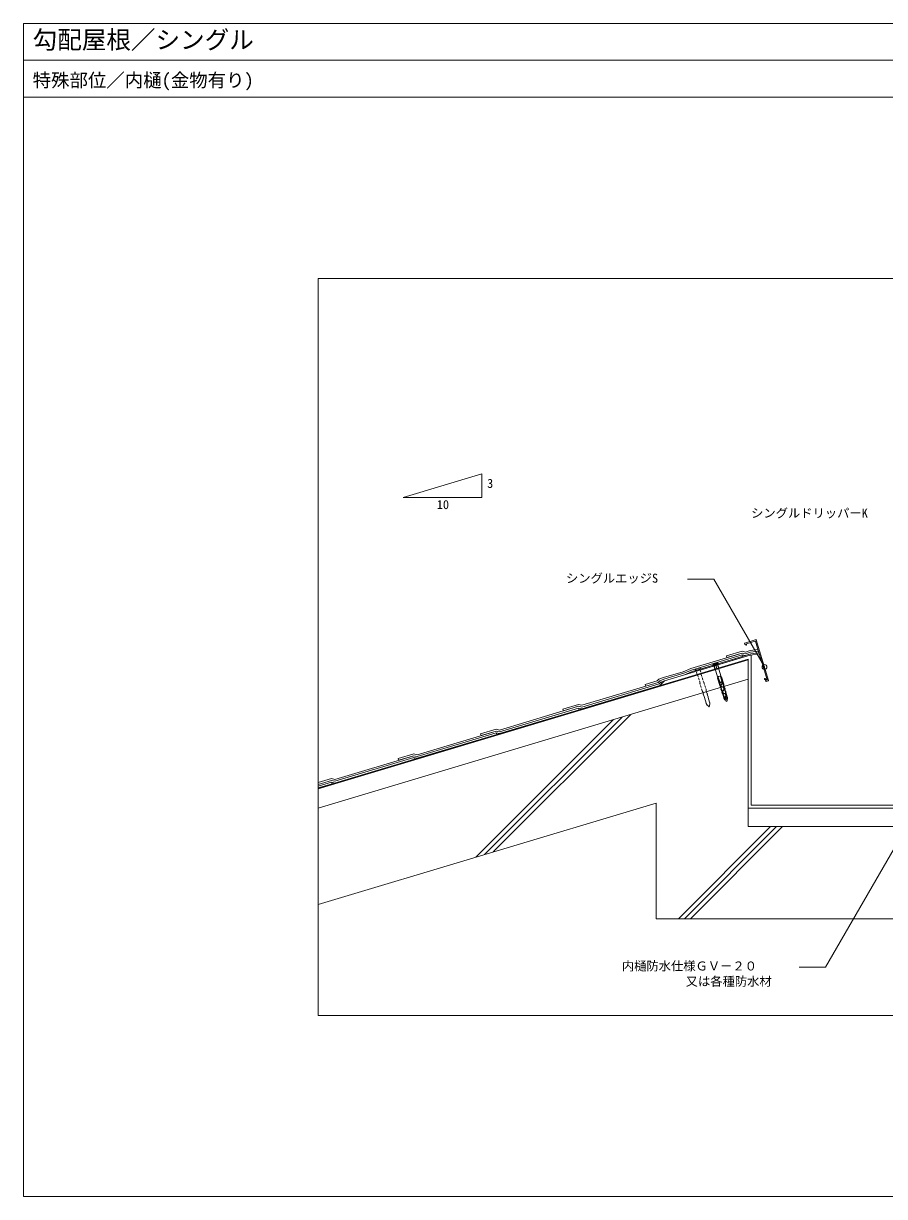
# Model space of a CAD drawing. Units: millimetres, scale not verified. Extents: x -1380 to 1380, y -955 to 955.
# Drawn here: x -1380 to 22, y -955 to 955 of the extents above; entities that cross this region are included whole.
import ezdxf
from ezdxf.enums import TextEntityAlignment as Align

# ---------------------------------------------------------------- set-up
doc = ezdxf.new("R2010")
doc.units = ezdxf.units.MM
doc.header["$LTSCALE"] = 3
doc.linetypes.add('DASHED1', pattern=[1.8, 1.2, -0.6])
for name, color, linetype, lineweight in [('0-0_0', 7, 'Continuous', 18), ('0-1_KUTAI', 3, 'Continuous', 18), ('0-2_MOJI', 7, 'Continuous', 18), ('0-3_single', 6, 'Continuous', 18), ('0-4_BOUSUI', 1, 'Continuous', 18), ('0-5_HATCH', 9, 'Continuous', 18), ('0-6_KANAMONO', 4, 'Continuous', 18), ('0-7_KANAMONO_SCREW', 4, 'Continuous', 18), ('0-8_WAKU', 7, 'Continuous', 18)]:
    doc.layers.add(name, color=color, linetype=linetype, lineweight=lineweight)
doc.styles.add('ＭＳ ゴシック', font='')
doc.styles.get('ＭＳ ゴシック').set_extended_font_data('MS Gothic')

msp = doc.modelspace()

# ---------------------------------------------------------------- linework, layer by layer
at = {"layer": '0-0_0'}
msp.add_line((-1380.043, 894.971), (1379.957, 894.971), dxfattribs=at)
at = {"layer": '0-1_KUTAI'}
for p, q in [((-900.043, -322.709), (-200.043, -112.709)), ((-900.043, -479.313), (-350.043, -314.313)), ((-350.043, -314.313), (-350.043, -502.709)), ((199.957, -322.709), (-200.043, -322.709)), ((199.957, -502.709), (-350.043, -502.709))]:
    msp.add_line(p, q, dxfattribs=at)
msp.add_lwpolyline([(-900.043, -291.388), (-200.043, -81.388), (-200.043, -352.709), (199.957, -352.709), (199.957, 38.612), (899.957, 248.612)], dxfattribs=at)
at = {"layer": '0-2_MOJI'}
for p, q in [((-761.878, 182.95), (-633.499, 221.464)), ((-633.499, 182.95), (-633.499, 221.464)), ((-633.499, 182.95), (-761.878, 182.95)), ((79.309, -315.811), (-73.994, -581.338)), ((-73.994, -581.338), (-116.794, -581.338))]:
    msp.add_line(p, q, dxfattribs=at)
msp.add_lwpolyline([(-173.466, -92.821), (-255.93, 50.009), (-298.73, 50.009)], dxfattribs=at)
msp.add_circle((-173.466, -92.821), 4, dxfattribs=at)
at = {"layer": '0-3_single'}
for points in [[(-500.923, -164.239), (-476.259, -156.84), (-470.809, -158.128), (-345.197, -120.445), (-342.432, -117.679), (-336.259, -115.467), (-303.835, -105.739), (-291.256, -100.4), (-209.045, -75.736), (-209.849, -73.054), (-292.209, -97.762), (-304.787, -103.102), (-337.135, -112.806), (-343.968, -115.255), (-346.678, -117.966), (-470.895, -155.231), (-476.345, -153.943), (-501.728, -161.557)], [(-366.827, -124.011), (-346.678, -117.966), (-343.968, -115.255), (-337.135, -112.806), (-304.787, -103.102), (-292.209, -97.762), (-209.849, -73.054), (-204.4, -74.343), (-195.474, -71.665), (-182.874, -69.905), (-183.261, -67.132), (-196.073, -68.922), (-204.485, -71.445), (-209.935, -70.157), (-293.161, -95.125), (-305.74, -100.464), (-338.01, -110.145), (-345.504, -112.832), (-348.159, -115.487), (-367.632, -121.329)], [(-183.688, -67.191), (-196.073, -68.922), (-204.485, -71.445), (-209.935, -70.157), (-234.6, -77.556), (-235.404, -74.874), (-210.021, -67.259), (-204.571, -68.548), (-196.673, -66.178), (-184.075, -64.418)], [(-635.823, -201.786), (-610.44, -194.171), (-604.991, -195.46), (-476.259, -156.84), (-470.809, -158.128), (-345.197, -120.445), (-342.432, -117.679), (-340.452, -119.659), (-343.717, -122.924), (-470.723, -161.026), (-476.173, -159.738), (-604.905, -198.357), (-610.355, -197.069), (-635.019, -204.468)], [(-475.368, -162.42), (-604.819, -201.255), (-610.269, -199.966), (-739, -238.586), (-744.45, -237.298), (-769.114, -244.697), (-769.919, -242.015), (-744.536, -234.4), (-739.086, -235.688), (-610.355, -197.069), (-604.905, -198.357), (-476.173, -159.738)]]:
    msp.add_lwpolyline(points, close=True, dxfattribs=at)
for points in [[(-900.043, -281.052), (-878.632, -274.629), (-873.182, -275.917), (-744.45, -237.298), (-739, -238.586), (-610.269, -199.966), (-609.464, -202.648), (-738.914, -241.483), (-744.364, -240.195), (-873.096, -278.815), (-878.546, -277.526), (-900.043, -283.975)], [(-900.043, -283.975), (-878.546, -277.526), (-873.096, -278.815), (-744.364, -240.195), (-743.56, -242.877), (-873.01, -281.712), (-878.46, -280.424), (-900.043, -286.899)], [(-900.043, -286.899), (-878.46, -280.424), (-877.655, -283.106), (-900.043, -289.822)]]:
    msp.add_lwpolyline(points, dxfattribs=at)
at = {"layer": '0-4_BOUSUI'}
for p, q in [((-900.474, -289.951), (-200.043, -79.822)), ((-200.043, -81.388), (-200.043, -79.822)), ((-343.717, -122.924), (-336.259, -115.467))]:
    msp.add_line(p, q, dxfattribs=at)
msp.add_lwpolyline([(-336.259, -115.467), (-197.042, -73.702), (-195.043, -73.422), (-195.043, -317.709), (194.957, -317.709), (194.957, 42.332), (342.194, 86.503)], dxfattribs=at)
at = {"layer": '0-5_HATCH'}
for p, q in [((-614.981, -393.795), (-391.261, -170.074)), ((-643.266, -402.28), (-419.545, -178.559)), ((-629.124, -398.038), (-405.403, -174.317)), ((-313.679, -502.709), (-163.679, -352.709)), ((-303.78, -502.709), (-153.78, -352.709)), ((-293.88, -502.709), (-143.88, -352.709))]:
    msp.add_line(p, q, dxfattribs=at)
at = {"layer": '0-6_KANAMONO'}
for p, q in [((-205.471, -55.742), (-205.924, -54.233)), ((-205.723, -53.859), (-187.141, -48.284)), ((-203.233, -57.046), (-205.326, -55.92)), ((-202.92, -55.447), (-202.532, -56.421)), ((-188.482, -50.775), (-202.727, -55.048)), ((-182.548, -69.51), (-188.108, -50.976)), ((-186.767, -48.486), (-166.825, -114.959)), ((-281.272, -97.404), (-253.35, -89.028)), ((-171.231, -116.281), (-172.036, -113.599)), ((-170.503, -113.139), (-170.158, -114.288)), ((-169.785, -114.489), (-169.114, -114.288)), ((-167.026, -115.332), (-170.858, -116.482))]:
    msp.add_line(p, q, dxfattribs=at)
for points in [[(-182.179, -71.625), (-197.042, -73.702), (-295.136, -103.13)], [(-252.537, -88.784), (-195.474, -71.665), (-182.794, -69.893)], [(-168.913, -113.915), (-179.861, -77.421), (-180.235, -77.22), (-181.85, -71.836)], [(-295.475, -102.19), (-291.256, -100.4), (-282.085, -97.648), (-252.537, -88.784)]]:
    msp.add_lwpolyline(points, dxfattribs=at)
for centre, radius, start, end in [((-205.636, -54.146), 0.3, 106.69924, 196.69924), ((-205.184, -55.656), 0.3, 196.69924, 241.69924), ((-202.996, -56.606), 0.5, 241.69924, 21.69925), ((-202.641, -55.336), 0.3, 106.69924, 201.69925), ((-188.395, -51.062), 0.3, 16.69924, 106.69924), ((-187.055, -48.572), 0.3, 16.69924, 106.69924), ((-182.835, -69.596), 0.3, 277.95308, 16.69924), ((-182.137, -71.922), 0.3, 16.69924, 97.95308), ((-295.279, -102.651), 0.5, 113.0012, 286.69924), ((-172.563, -112.191), 0.8, 78.62676, 258.62676), ((-172.898, -113.857), 0.9, 16.69924, 78.62676), ((-172.898, -113.857), 2.5, 16.69924, 78.62676), ((-169.871, -114.202), 0.3, 196.69924, 286.69924), ((-169.201, -114.001), 0.3, 286.69924, 16.69924), ((-170.944, -116.194), 0.3, 196.69924, 286.69924), ((-167.113, -115.045), 0.3, 286.69924, 16.69924)]:
    msp.add_arc(centre, radius, start, end, dxfattribs=at)
at = {"layer": '0-7_KANAMONO_SCREW'}
for p, q in [((-249.212, -85.683), (-257.833, -88.269)), ((-257.833, -88.269), (-257.62, -88.978)), ((-249, -86.392), (-257.62, -88.978)), ((-256.593, -89.531), (-257.62, -88.978)), ((-256.463, -89.962), (-256.593, -89.531)), ((-249.423, -87.85), (-256.463, -89.962)), ((-255.467, -90.55), (-256.463, -89.962)), ((-255.371, -90.522), (-255.802, -91.173)), ((-254.28, -96.249), (-255.802, -91.173)), ((-249.931, -88.89), (-255.467, -90.55)), ((-247.125, -118.011), (-255.371, -90.522)), ((-251.033, -95.275), (-252.555, -90.199)), ((-250.247, -97.023), (-252.46, -89.648)), ((-241.78, -116.408), (-250.027, -88.918)), ((-249.308, -89.225), (-250.027, -88.918)), ((-249.931, -88.89), (-249.423, -87.85)), ((-249.553, -87.419), (-249, -86.392)), ((-247.785, -94.301), (-249.308, -89.225)), ((-249.212, -85.683), (-249, -86.392)), ((-247.785, -94.301), (-247.814, -96.294)), ((-253.159, -97.897), (-254.28, -96.249)), ((-249.423, -110.349), (-249.854, -111)), ((-246.263, -122.973), (-249.854, -111)), ((-246.425, -117.071), (-248.782, -109.217)), ((-245.985, -107.751), (-248.379, -108.469)), ((-242.881, -116.008), (-245.238, -108.153)), ((-243.36, -109.052), (-244.079, -108.745)), ((-239.768, -121.025), (-243.36, -109.052)), ((-241.684, -116.379), (-247.22, -118.04)), ((-246.703, -119.764), (-247.22, -118.04)), ((-242.872, -117.78), (-246.933, -118.998)), ((-245.573, -123.184), (-246.607, -119.735)), ((-245.707, -119.987), (-246.464, -120.214)), ((-245.563, -120.466), (-246.32, -120.693)), ((-245.238, -124.649), (-246.263, -122.973)), ((-245.42, -120.945), (-246.176, -121.172)), ((-245.276, -121.424), (-246.033, -121.651)), ((-245.132, -121.903), (-245.889, -122.13)), ((-244.989, -122.382), (-245.745, -122.609)), ((-245.678, -117.473), (-243.284, -116.755)), ((-244.816, -122.957), (-245.669, -123.212)), ((-245.151, -124.936), (-245.669, -123.212)), ((-244.299, -124.681), (-245.151, -124.936)), ((-244.249, -124.874), (-245.103, -125.131)), ((-244.226, -128.626), (-244.997, -124.89)), ((-244.098, -125.455), (-244.981, -125.72)), ((-243.946, -126.037), (-244.859, -126.31)), ((-243.795, -126.618), (-244.738, -126.9)), ((-243.644, -127.199), (-244.616, -127.49)), ((-243.493, -127.78), (-244.494, -128.08)), ((-244.309, -123.431), (-244.425, -123.043)), ((-243.342, -128.361), (-244.38, -128.672)), ((-243.892, -130.301), (-244.38, -128.672)), ((-244.021, -123.344), (-244.309, -123.431)), ((-243.342, -128.361), (-244.299, -124.681)), ((-244.169, -121.826), (-242.665, -120.061)), ((-244.021, -123.344), (-244.138, -122.957)), ((-243.82, -124.015), (-244.107, -124.101)), ((-243.991, -124.489), (-244.107, -124.101)), ((-243.941, -122.021), (-242.437, -120.256)), ((-242.862, -129.992), (-243.892, -130.301)), ((-243.704, -124.403), (-243.82, -124.015)), ((-242.738, -130.372), (-243.759, -130.679)), ((-242.492, -134.057), (-243.737, -130.254)), ((-242.551, -130.942), (-243.573, -131.249)), ((-242.364, -131.513), (-243.386, -131.819)), ((-242.862, -129.992), (-243.345, -128.353)), ((-242.177, -132.083), (-243.199, -132.39)), ((-243.108, -125.364), (-240.88, -126.009)), ((-243.024, -125.076), (-240.797, -125.721)), ((-241.991, -132.654), (-243.012, -132.96)), ((-242.468, -119.125), (-242.929, -117.588)), ((-241.617, -133.794), (-242.862, -129.992)), ((-241.804, -133.224), (-242.825, -133.53)), ((-241.397, -117.337), (-242.584, -117.693)), ((-241.167, -118.103), (-242.019, -118.359)), ((-240.468, -123.531), (-242.019, -118.359)), ((-241.119, -118.611), (-241.876, -118.838)), ((-240.975, -119.09), (-241.732, -119.317)), ((-241.167, -118.103), (-241.684, -116.379)), ((-240.832, -119.569), (-241.588, -119.796)), ((-240.83, -135.025), (-241.494, -132.813)), ((-240.688, -120.048), (-241.445, -120.275)), ((-240.544, -120.527), (-241.301, -120.754)), ((-240.228, -121.58), (-241.263, -118.132)), ((-241.238, -131.596), (-239.734, -129.831)), ((-240.543, -134.939), (-241.207, -132.726)), ((-240.401, -121.005), (-241.157, -121.232)), ((-241.01, -131.79), (-239.506, -130.026)), ((-240.132, -121.551), (-240.985, -121.807)), ((-239.615, -123.276), (-240.468, -123.531)), ((-239.24, -127.134), (-240.468, -123.531)), ((-239.549, -123.464), (-240.409, -123.723)), ((-239.326, -124.024), (-240.209, -124.289)), ((-239.537, -128.895), (-240.201, -126.683)), ((-239.615, -123.276), (-240.132, -121.551)), ((-239.103, -124.583), (-240.016, -124.857)), ((-239.25, -128.809), (-239.914, -126.596)), ((-238.88, -125.143), (-239.822, -125.426)), ((-238.357, -126.865), (-239.77, -123.322)), ((-239.768, -121.025), (-239.701, -122.988)), ((-238.657, -125.702), (-239.628, -125.994)), ((-238.434, -126.262), (-239.435, -126.562)), ((-238.202, -126.819), (-239.241, -127.13)), ((-238.744, -128.756), (-239.24, -127.134)), ((-237.714, -128.447), (-238.744, -128.756)), ((-237.69, -132.616), (-238.744, -128.756)), ((-237.617, -128.836), (-238.638, -129.142)), ((-237.459, -129.415), (-238.48, -129.721)), ((-237.301, -129.994), (-238.322, -130.3)), ((-237.714, -128.447), (-238.202, -126.819)), ((-237.143, -130.573), (-238.164, -130.879)), ((-236.985, -131.152), (-237.991, -131.454)), ((-236.815, -132.354), (-237.869, -128.494)), ((-236.827, -131.731), (-237.848, -132.037)), ((-236.66, -132.307), (-237.69, -132.616)), ((-236.209, -133.947), (-236.66, -132.307)), ((-241.617, -133.794), (-242.647, -134.103)), ((-242.121, -135.72), (-242.647, -134.103)), ((-241.129, -135.423), (-242.121, -135.72)), ((-241.029, -135.706), (-242.014, -136.001)), ((-240.707, -139.264), (-241.967, -135.674)), ((-240.863, -136.178), (-241.861, -136.478)), ((-240.647, -136.74), (-241.679, -137.049)), ((-240.452, -137.308), (-241.496, -137.621)), ((-240.258, -137.876), (-241.313, -138.192)), ((-240.064, -138.444), (-241.13, -138.764)), ((-239.869, -139.012), (-241.129, -135.423)), ((-239.869, -139.012), (-240.947, -139.335)), ((-240.429, -141.059), (-240.947, -139.335)), ((-239.352, -140.736), (-240.429, -141.059)), ((-239.194, -141.263), (-240.2, -141.565)), ((-239.443, -143.478), (-240.19, -140.988)), ((-239.05, -141.742), (-240.056, -142.044)), ((-239.947, -135.9), (-237.948, -136.479)), ((-238.906, -142.221), (-239.912, -142.523)), ((-239.863, -135.612), (-237.865, -136.191)), ((-238.763, -142.7), (-239.768, -143.001)), ((-238.605, -143.227), (-239.682, -143.55)), ((-238.605, -143.227), (-239.352, -140.736)), ((-238.735, -141.488), (-238.682, -141.663)), ((-236.78, -142.784), (-238.658, -141.433)), ((-236.636, -143.262), (-238.495, -141.925)), ((-238.074, -143.691), (-238.021, -143.866)), ((-236.119, -144.987), (-237.997, -143.636)), ((-235.975, -145.465), (-237.835, -144.128)), ((-236.531, -139.612), (-237.269, -137.152)), ((-236.209, -133.947), (-237.202, -134.245)), ((-236.277, -137.935), (-237.202, -134.245)), ((-237.125, -142.156), (-237.175, -141.99)), ((-236.144, -134.24), (-237.136, -134.538)), ((-236.838, -142.07), (-237.125, -142.156)), ((-236.011, -134.723), (-237.007, -135.021)), ((-236.243, -139.526), (-236.981, -137.066)), ((-236.919, -140.773), (-236.728, -140.548)), ((-236.838, -142.07), (-236.887, -141.904)), ((-235.851, -135.301), (-236.879, -135.609)), ((-236.78, -142.784), (-235.956, -140.622)), ((-235.692, -135.88), (-236.728, -136.191)), ((-236.691, -140.968), (-236.499, -140.743)), ((-236.636, -143.262), (-235.821, -141.123)), ((-235.533, -136.458), (-236.578, -136.772)), ((-235.439, -137.683), (-236.448, -134.019)), ((-235.373, -137.037), (-236.428, -137.353)), ((-235.2, -137.611), (-236.277, -137.935)), ((-236.119, -144.987), (-235.295, -142.825)), ((-235.975, -145.465), (-235.16, -143.326)), ((-235.861, -140.626), (-235.809, -140.801)), ((-234.682, -139.335), (-235.76, -139.659)), ((-235.013, -142.149), (-235.76, -139.659)), ((-234.596, -139.884), (-235.602, -140.185)), ((-234.453, -140.363), (-235.458, -140.664)), ((-234.309, -140.842), (-235.315, -141.143)), ((-235.201, -142.829), (-235.148, -143.004)), ((-234.682, -139.335), (-235.2, -137.611)), ((-234.165, -141.32), (-235.171, -141.622)), ((-233.936, -141.826), (-235.013, -142.149)), ((-234.175, -141.898), (-234.922, -139.407)), ((-233.82, -145.341), (-233.935, -141.826))]:
    msp.add_line(p, q, dxfattribs=at)
at = {"layer": '0-7_KANAMONO_SCREW', "linetype": 'DASHED1'}
for points in [[(-286.567, -96.889), (-277.947, -94.303), (-277.734, -95.012), (-278.287, -96.039), (-278.158, -96.47), (-278.666, -97.51), (-278.762, -97.539), (-278.043, -97.845), (-276.52, -102.922), (-276.549, -104.914), (-272.813, -117.366), (-272.095, -117.672), (-268.503, -129.645), (-268.436, -131.609), (-268.35, -131.896), (-268.505, -131.942), (-267.092, -135.486), (-266.937, -135.439), (-266.449, -137.068), (-266.603, -137.114), (-265.55, -140.974), (-265.395, -140.928), (-264.944, -142.567), (-265.183, -142.639), (-264.174, -146.304), (-263.934, -146.232), (-263.417, -147.956), (-263.657, -148.028), (-262.91, -150.518), (-262.67, -150.446), (-262.555, -153.961), (-263.202, -154.156)], [(-265.931, -154.974), (-266.578, -155.168), (-268.417, -152.17), (-268.178, -152.098), (-268.925, -149.608), (-269.164, -149.68), (-269.681, -147.956), (-269.442, -147.884), (-270.617, -144.269), (-270.856, -144.341), (-271.382, -142.724), (-271.227, -142.677), (-272.472, -138.875), (-272.627, -138.921), (-273.115, -137.293), (-272.961, -137.246), (-273.732, -133.51), (-273.886, -133.557), (-273.972, -133.269), (-274.997, -131.593), (-278.589, -119.62), (-278.158, -118.969), (-281.894, -106.517), (-283.014, -104.87), (-284.537, -99.793), (-284.106, -99.142), (-284.202, -99.171), (-285.198, -98.582), (-285.327, -98.151), (-286.355, -97.598), (-286.567, -96.889)]]:
    msp.add_lwpolyline(points, dxfattribs=at)
at = {"layer": '0-7_KANAMONO_SCREW'}
for points in [[(-249.423, -87.85), (-249.553, -87.419), (-256.593, -89.531)], [(-252.46, -89.648), (-252.555, -90.199), (-252.939, -89.792)], [(-250.247, -97.023), (-251.033, -95.275), (-250.726, -97.167), (-252.939, -89.792)], [(-244.299, -124.681), (-245.851, -119.508), (-246.703, -119.764)], [(-242.181, -119.039), (-242.642, -117.502), (-242.929, -117.588)], [(-233.82, -145.341), (-237.843, -146.548), (-239.682, -143.55)]]:
    msp.add_lwpolyline(points, dxfattribs=at)
for centre, radius, start, end in [((-248.207, -109.044), 0.6, 106.69924, 196.69924), ((-245.812, -108.326), 0.6, 16.69924, 106.69924), ((-245.851, -116.898), 0.6, 196.69924, 286.69924), ((-243.18, -122.669), 1.3, 139.55764, 196.69924), ((-243.18, -122.669), 1, 139.55764, 196.69924), ((-242.746, -124.115), 1.3, 196.69924, 253.84085), ((-242.746, -124.115), 1, 196.69924, 253.84085), ((-243.456, -116.18), 0.6, 286.69924, 16.69924), ((-243.426, -119.413), 1, 319.55764, 16.69924), ((-243.426, -119.413), 1.3, 319.55764, 16.69924), ((-240.249, -132.439), 1.3, 139.55764, 196.69924), ((-240.249, -132.439), 1, 139.55764, 196.69924), ((-241.159, -126.97), 1, 16.69924, 73.84085), ((-241.159, -126.97), 1.3, 16.69924, 73.84085), ((-240.495, -129.182), 1, 319.55764, 16.69924), ((-240.495, -129.182), 1.3, 319.55764, 16.69924), ((-239.585, -134.652), 1.3, 196.69924, 253.84085), ((-239.585, -134.652), 1, 196.69924, 253.84085), ((-238.687, -141.473), 0.05, 54.26784, 196.69924), ((-238.203, -141.519), 0.5, 196.69924, 234.26784), ((-238.026, -143.676), 0.05, 54.26784, 196.69924), ((-237.543, -143.722), 0.5, 196.69924, 234.26784), ((-238.227, -137.44), 1, 16.69924, 73.84085), ((-238.227, -137.44), 1.3, 16.69924, 73.84085), ((-235.93, -141.616), 1.3, 139.55764, 196.69924), ((-228.896, -141.979), 9.383, 207.79079, 230.64978), ((-235.93, -141.616), 1, 139.55764, 196.69924), ((-237.489, -139.9), 1, 319.55764, 16.69924), ((-237.489, -139.9), 1.3, 319.55764, 16.69924), ((-235.909, -140.64), 0.05, 16.69924, 159.13065), ((-236.288, -140.944), 0.5, 339.13065, 16.69924), ((-235.248, -142.843), 0.05, 16.69924, 159.13065), ((-235.627, -143.147), 0.5, 339.13065, 16.69924), ((-243.805, -146.452), 9.383, 342.74871, 5.6077)]:
    msp.add_arc(centre, radius, start, end, dxfattribs=at)
at = {"layer": '0-7_KANAMONO_SCREW', "linetype": 'DASHED1'}
for centre, start, end in [((-257.63, -150.599), 207.79079, 230.64978), ((-272.54, -155.072), 342.74871, 5.6077)]:
    msp.add_arc(centre, 9.383, start, end, dxfattribs=at)
at = {"layer": '0-8_WAKU'}
for points in [[(-1380.043, -955.029), (1379.957, -955.029), (1379.957, 954.971), (-1380.043, 954.971)], [(1379.957, 834.971), (-1380.043, 834.971), (-1380.043, 954.971), (1379.957, 954.971)], [(-900.043, -660.029), (899.957, -660.029), (899.957, 539.971), (-900.043, 539.971)]]:
    msp.add_lwpolyline(points, close=True, dxfattribs=at)

# ---------------------------------------------------------------- texts
at = {"layer": '0-2_MOJI', "style": 'ＭＳ ゴシック'}
for s, p in [('3', (-625.056, 194.403)), ('10', (-707.034, 159.881)), ('シングルドリッパーK', (-195.21, 146.037)), ('シングルエッジS', (-496.654, 40.009)), ('内樋防水仕様ＧＶ－２０', (-405.682, -591.338)), ('又は各種防水材', (-301.723, -616.338))]:
    msp.add_text(s, height=14.66, dxfattribs=at).set_placement(p, align=Align.BOTTOM_LEFT)
at = {"layer": '0-8_WAKU', "style": 'ＭＳ ゴシック'}
for s, height, p in [('勾配屋根／シングル', 29.33, (-1365.043, 904.971)), ('特殊部位／内樋(金物有り)', 21.99, (-1365.043, 844.971))]:
    msp.add_text(s, height=height, dxfattribs=at).set_placement(p, align=Align.BOTTOM_LEFT)

doc.saveas('drawing.dxf')
